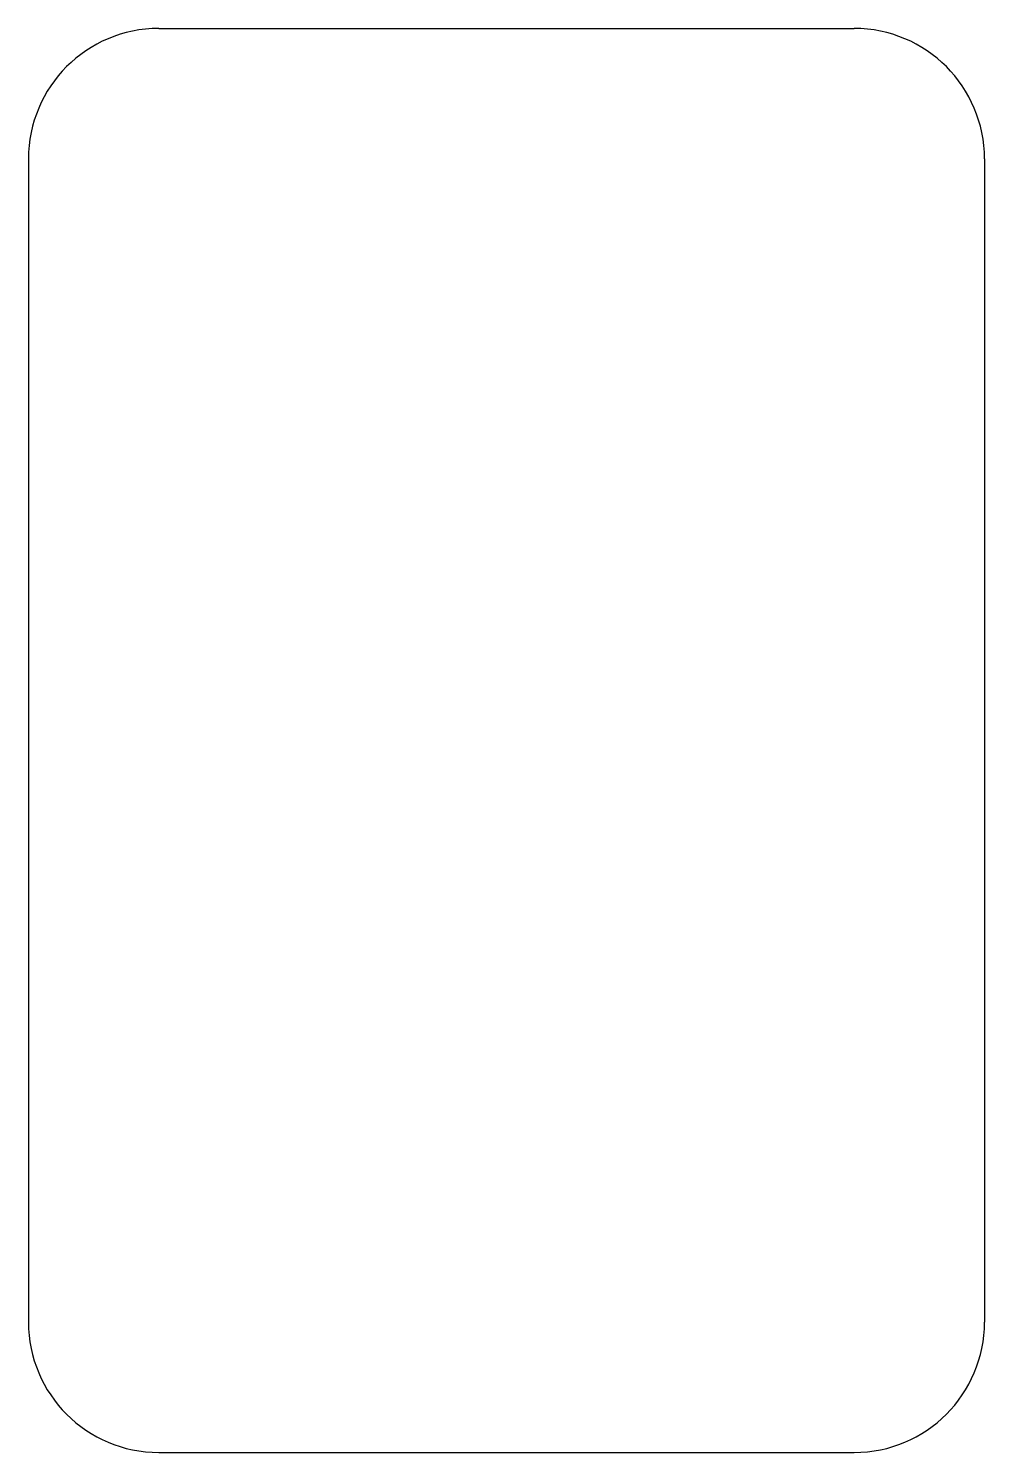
# Model space of a CAD drawing. Header units: inches. Extents: x 40.9 to 62.9, y -187.1 to -154.3.
import ezdxf

# ---------------------------------------------------------------- set-up
doc = ezdxf.new("R2010")
doc.units = ezdxf.units.IN
doc.header["$MEASUREMENT"] = 0
doc.layers.add('A201-Nice-to-have', color=7, linetype='Continuous', lineweight=9)

msp = doc.modelspace()

# ---------------------------------------------------------------- linework, layer by layer
at = {"layer": 'A201-Nice-to-have', "lineweight": 30}
for p, q in [((43.942, -154.319), (59.942, -154.319)), ((40.942, -157.319), (40.942, -184.069)), ((62.942, -157.319), (62.942, -184.069)), ((43.942, -187.069), (59.942, -187.069))]:
    msp.add_line(p, q, dxfattribs=at)
for centre, start, end in [((43.942, -157.319), 90, 180), ((59.942, -157.319), 0, 90), ((43.942, -184.069), 180, 270), ((59.942, -184.069), 270, 0)]:
    msp.add_arc(centre, 3, start, end, dxfattribs=at)

doc.saveas('drawing.dxf')
